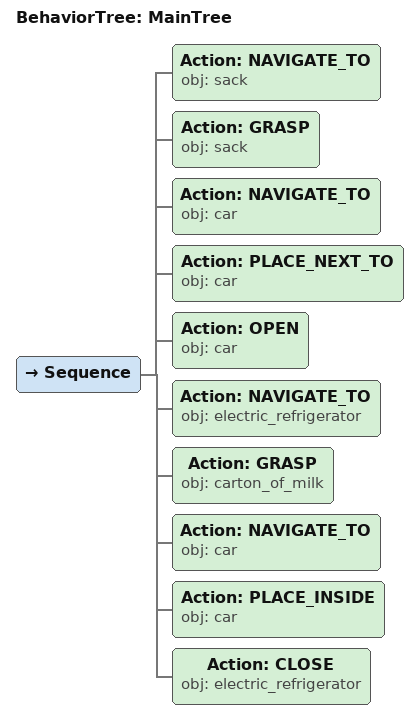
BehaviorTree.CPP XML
<root main_tree_to_execute="MainTree">
  <BehaviorTree ID="MainTree">
    <Sequence>
      <!-- Navigate to sack -->
      <Action ID="NAVIGATE_TO" obj="sack" />
      <!-- Grasp sack -->
      <Action ID="GRASP" obj="sack" />
      <!-- Navigate to car -->
      <Action ID="NAVIGATE_TO" obj="car" />
      <!-- Place next to car -->
      <Action ID="PLACE_NEXT_TO" obj="car" />
      <!-- Open car trunk -->
      <Action ID="OPEN" obj="car" />
      <!-- Go to electric_refrigerator -->
      <Action ID="NAVIGATE_TO" obj="electric_refrigerator" />
      <!-- Grasp carton_of_milk -->
      <Action ID="GRASP" obj="carton_of_milk" />
      <!-- Go to car -->
      <Action ID="NAVIGATE_TO" obj="car" />
      <!-- Place inside car -->
      <Action ID="PLACE_INSIDE" obj="car" />
      <!-- Close electric_refrigerator -->
      <Action ID="CLOSE" obj="electric_refrigerator" />
    </Sequence>
  </BehaviorTree>
</root>
